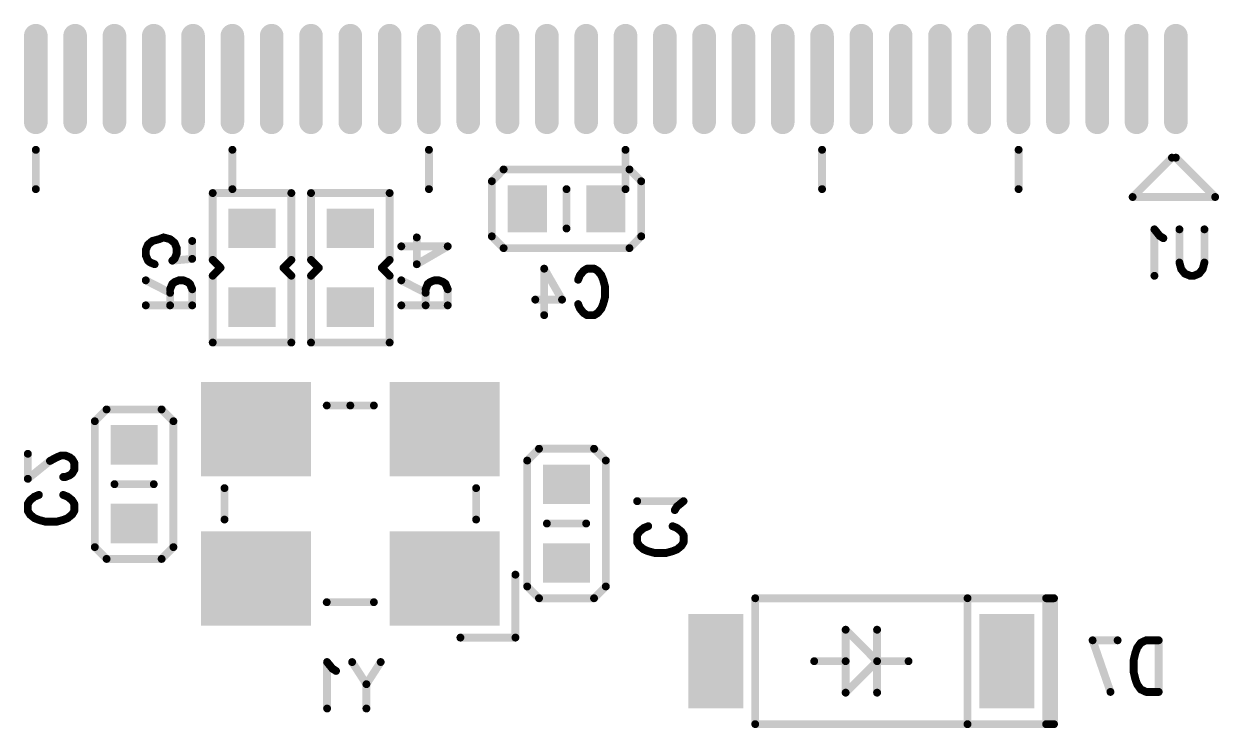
# Model space of a CAD drawing. Extents: x 100 to 156, y 84.7 to 174.
# Drawn here: x 116.1 to 131.3, y 116.15 to 125.1 of the extents above; entities that cross this region are included whole.
import ezdxf

# ---------------------------------------------------------------- set-up
doc = ezdxf.new("R2010")
doc.units = 0
doc.layers.get('0').update_dxf_attribs({"linetype": 'CONTINUOUS'})
doc.layers.add('MASK-BOTTOM_PHO', color=4, linetype='CONTINUOUS')
doc.layers.add('SILK-BOTTOM_PHO', color=5, linetype='CONTINUOUS')

# ---------------------------------------------------------------- blocks, each defined once
blk = doc.blocks.new('SQUARE_10')
blk.add_solid([(0.350012, 0.350012), (0.350012, -0.350012), (-0.350012, 0.350012), (-0.350012, -0.350012)])
blk = doc.blocks.new('SQUARE_16')
blk.add_solid([(0.250062, 0.250062), (0.250062, -0.250062), (-0.250062, 0.250062), (-0.250062, -0.250062)])
blk = doc.blocks.new('SQUARE_48')
blk.add_solid([(0.599948, 0.599948), (0.599948, -0.599948), (-0.599948, 0.599948), (-0.599948, -0.599948)])
blk = doc.blocks.new('ROUND_187')
at = {"const_width": 0.149986}
blk.add_lwpolyline([(-0.074994, 0, 1), (0.074994, 0, 1)], format="xyb", close=True, dxfattribs=at)
blk = doc.blocks.new('ROUND_1')
at = {"const_width": 0.050038}
blk.add_lwpolyline([(-0.025018, 0, 1), (0.025018, 0, 1)], format="xyb", close=True, dxfattribs=at)

msp = doc.modelspace()

# ---------------------------------------------------------------- linework, layer by layer
at = {"layer": 'MASK-BOTTOM_PHO'}
for points, const_width in [([(116.249958, 123.849892), (116.249958, 124.949966)], 0.299974), ([(116.750084, 123.849892), (116.750084, 124.949966)], 0.299974), ([(117.249956, 123.849892), (117.249956, 124.949966)], 0.299974), ([(117.750082, 123.849892), (117.750082, 124.949966)], 0.299974), ([(118.249954, 123.849892), (118.249954, 124.949966)], 0.299974), ([(118.75008, 123.849892), (118.75008, 124.949966)], 0.299974), ([(119.249952, 123.849892), (119.249952, 124.949966)], 0.299974), ([(119.750078, 123.849892), (119.750078, 124.949966)], 0.299974), ([(120.24995, 123.849892), (120.24995, 124.949966)], 0.299974), ([(120.750076, 123.849892), (120.750076, 124.949966)], 0.299974), ([(121.249948, 123.849892), (121.249948, 124.949966)], 0.299974), ([(121.750074, 123.849892), (121.750074, 124.949966)], 0.299974), ([(122.249946, 123.849892), (122.249946, 124.949966)], 0.299974), ([(122.750072, 123.849892), (122.750072, 124.949966)], 0.299974), ([(123.249944, 123.849892), (123.249944, 124.949966)], 0.299974), ([(123.75007, 123.849892), (123.75007, 124.949966)], 0.299974), ([(124.249942, 123.849892), (124.249942, 124.949966)], 0.299974), ([(124.750068, 123.849892), (124.750068, 124.949966)], 0.299974), ([(125.24994, 123.849892), (125.24994, 124.949966)], 0.299974), ([(125.750066, 123.849892), (125.750066, 124.949966)], 0.299974), ([(126.249938, 123.849892), (126.249938, 124.949966)], 0.299974), ([(126.750064, 123.849892), (126.750064, 124.949966)], 0.299974), ([(127.249936, 123.849892), (127.249936, 124.949966)], 0.299974), ([(127.750062, 123.849892), (127.750062, 124.949966)], 0.299974), ([(128.249934, 123.849892), (128.249934, 124.949966)], 0.299974), ([(128.75006, 123.849892), (128.75006, 124.949966)], 0.299974), ([(129.249932, 123.849892), (129.249932, 124.949966)], 0.299974), ([(129.750058, 123.849892), (129.750058, 124.949966)], 0.299974), ([(130.24993, 123.849892), (130.24993, 124.949966)], 0.299974), ([(130.750056, 123.849892), (130.750056, 124.949966)], 0.299974), ([(122.499882, 122.80011), (122.499882, 122.700034)], 0.500124), ([(123.49988, 122.80011), (123.49988, 122.700034)], 0.500124), ([(119.050054, 122.499882), (118.949978, 122.499882)], 0.500124), ([(120.299988, 122.499882), (120.199912, 122.499882)], 0.500124), ([(119.050054, 121.499884), (118.949978, 121.499884)], 0.500124), ([(120.299988, 121.499884), (120.199912, 121.499884)], 0.500124), ([(118.949978, 119.949976), (119.149876, 119.949976)], 1.199896), ([(121.350024, 119.949976), (121.549922, 119.949976)], 1.199896), ([(117.54993, 119.750078), (117.450108, 119.750078)], 0.500124), ([(122.94997, 119.249952), (123.050046, 119.249952)], 0.500124), ([(117.54993, 118.75008), (117.450108, 118.75008)], 0.500124), ([(118.949978, 118.050056), (119.149876, 118.050056)], 1.199896), ([(121.350024, 118.050056), (121.549922, 118.050056)], 1.199896), ([(122.94997, 118.249954), (123.050046, 118.249954)], 0.500124), ([(124.899928, 117.249956), (124.899928, 116.750084)], 0.700024), ([(128.599946, 117.249956), (128.599946, 116.750084)], 0.700024)]:
    msp.add_lwpolyline(points, dxfattribs=dict(at, const_width=const_width))
at = {"layer": 'SILK-BOTTOM_PHO', "const_width": 0.100076}
for points in [[(116.249958, 123.000008), (116.249958, 123.49988)], [(118.75008, 123.000008), (118.75008, 123.49988)], [(121.249948, 123.000008), (121.249948, 123.49988)], [(123.75007, 123.000008), (123.75007, 123.49988)], [(126.249938, 123.000008), (126.249938, 123.49988)], [(128.75006, 123.000008), (128.75006, 123.49988)], [(130.199892, 122.899932), (130.700018, 123.400058)], [(130.750056, 123.400058), (131.249928, 122.899932)], [(122.050048, 123.100084), (122.199908, 123.249944)], [(122.199908, 123.249944), (123.800108, 123.249944)], [(123.800108, 123.249944), (123.949968, 123.100084)], [(122.050048, 122.40006), (122.050048, 123.100084)], [(123.949968, 123.100084), (123.949968, 122.40006)], [(118.49989, 122.94997), (119.499888, 122.94997)], [(118.49989, 122.100086), (118.49989, 122.94997)], [(119.499888, 122.94997), (119.499888, 122.100086)], [(119.750078, 122.94997), (120.750076, 122.94997)], [(119.750078, 122.100086), (119.750078, 122.94997)], [(120.750076, 122.94997), (120.750076, 122.100086)], [(123.000008, 123.000008), (123.000008, 122.499882)], [(131.249928, 122.899932), (130.199892, 122.899932)], [(130.545332, 122.404632), (130.47726, 122.48896)], [(130.47726, 122.48896), (130.47726, 121.89841)], [(130.795522, 122.067066), (130.795522, 122.48896)], [(131.11353, 122.48896), (131.11353, 122.067066)], [(117.73281, 122.340878), (117.676676, 122.295412)], [(117.817138, 122.363738), (117.73281, 122.340878)], [(117.873526, 122.386344), (117.817138, 122.363738)], [(117.957854, 122.363738), (117.873526, 122.386344)], [(118.013988, 122.318272), (117.957854, 122.363738)], [(118.239032, 122.340878), (118.239032, 122.113548)], [(121.095262, 122.045476), (121.095262, 122.386344)], [(122.199908, 122.249946), (122.050048, 122.40006)], [(123.949968, 122.40006), (123.800108, 122.249946)], [(130.590798, 122.376438), (130.545332, 122.404632)], [(117.676676, 122.295412), (117.648482, 122.22734)], [(117.648482, 122.22734), (117.648482, 122.159014)], [(118.042182, 122.249946), (118.013988, 122.318272)], [(118.013988, 122.113548), (118.042182, 122.181874)], [(118.042182, 122.181874), (118.042182, 122.249946)], [(121.488962, 122.272806), (120.898412, 122.272806)], [(121.488962, 122.272806), (121.095262, 122.045476)], [(123.800108, 122.249946), (122.199908, 122.249946)], [(117.648482, 122.159014), (117.676676, 122.090942)], [(117.676676, 122.090942), (117.704616, 122.068082)], [(117.704616, 122.068082), (117.761004, 122.045476)], [(118.239032, 122.113548), (117.986048, 122.090942)], [(117.986048, 122.090942), (118.013988, 122.113548)], [(118.599966, 122.00001), (118.49989, 122.100086)], [(119.499888, 122.100086), (119.400066, 122.00001)], [(119.8499, 122.00001), (119.750078, 122.100086)], [(120.750076, 122.100086), (120.65, 122.00001)], [(130.818128, 121.982738), (130.795522, 122.067066)], [(131.11353, 122.067066), (131.090924, 121.982738)], [(118.49989, 121.899934), (118.599966, 122.00001)], [(118.49989, 121.05005), (118.49989, 121.899934)], [(119.400066, 122.00001), (119.499888, 121.899934)], [(119.499888, 121.899934), (119.499888, 121.05005)], [(119.750078, 121.899934), (119.8499, 122.00001)], [(119.750078, 121.05005), (119.750078, 121.899934)], [(120.65, 122.00001), (120.750076, 121.899934)], [(120.750076, 121.899934), (120.750076, 121.05005)], [(122.715782, 121.989088), (122.943112, 121.595388)], [(122.715782, 121.989088), (122.715782, 121.398538)], [(123.147836, 121.848372), (123.170442, 121.90476)], [(123.170442, 121.90476), (123.215908, 121.960894)], [(123.215908, 121.960894), (123.261374, 121.989088)], [(123.261374, 121.989088), (123.352306, 121.989088)], [(123.352306, 121.989088), (123.397772, 121.960894)], [(123.397772, 121.960894), (123.443238, 121.90476)], [(123.443238, 121.90476), (123.465844, 121.848372)], [(130.863594, 121.926604), (130.818128, 121.982738)], [(130.93192, 121.89841), (130.863594, 121.926604)], [(130.977386, 121.89841), (130.93192, 121.89841)], [(131.045458, 121.926604), (130.977386, 121.89841)], [(131.090924, 121.982738), (131.045458, 121.926604)], [(117.957854, 121.681748), (117.648482, 121.841006)], [(117.986048, 121.79554), (117.957854, 121.727214)], [(117.957854, 121.727214), (117.957854, 121.522744)], [(118.013988, 121.818146), (117.986048, 121.79554)], [(118.070376, 121.841006), (118.013988, 121.818146)], [(118.12651, 121.841006), (118.070376, 121.841006)], [(118.182898, 121.818146), (118.12651, 121.841006)], [(118.210838, 121.79554), (118.182898, 121.818146)], [(118.239032, 121.727214), (118.210838, 121.79554)], [(118.239032, 121.522744), (118.239032, 121.727214)], [(121.207784, 121.681748), (120.898412, 121.841006)], [(121.235978, 121.79554), (121.207784, 121.727214)], [(121.207784, 121.727214), (121.207784, 121.522744)], [(121.264172, 121.818146), (121.235978, 121.79554)], [(121.320306, 121.841006), (121.264172, 121.818146)], [(121.37644, 121.841006), (121.320306, 121.841006)], [(121.432828, 121.818146), (121.37644, 121.841006)], [(121.461022, 121.79554), (121.432828, 121.818146)], [(121.488962, 121.727214), (121.461022, 121.79554)], [(121.488962, 121.522744), (121.488962, 121.727214)], [(123.465844, 121.848372), (123.488704, 121.764044)], [(123.488704, 121.764044), (123.488704, 121.623328)], [(122.943112, 121.595388), (122.602244, 121.595388)], [(123.488704, 121.623328), (123.465844, 121.539)], [(118.239032, 121.522744), (117.648482, 121.522744)], [(121.488962, 121.522744), (120.898412, 121.522744)], [(123.170442, 121.482866), (123.147836, 121.539)], [(123.215908, 121.426478), (123.170442, 121.482866)], [(123.261374, 121.398538), (123.215908, 121.426478)], [(123.397772, 121.426478), (123.352306, 121.398538)], [(123.443238, 121.482866), (123.397772, 121.426478)], [(123.465844, 121.539), (123.443238, 121.482866)], [(123.352306, 121.398538), (123.261374, 121.398538)], [(119.499888, 121.05005), (118.49989, 121.05005)], [(120.750076, 121.05005), (119.750078, 121.05005)], [(117.00002, 120.050052), (117.14988, 120.199912)], [(117.14988, 120.199912), (117.849904, 120.199912)], [(117.849904, 120.199912), (118.000018, 120.050052)], [(120.24995, 120.24995), (119.949976, 120.24995)], [(120.549924, 120.24995), (120.24995, 120.24995)], [(117.00002, 118.450106), (117.00002, 120.050052)], [(118.000018, 120.050052), (118.000018, 118.450106)], [(116.148358, 119.318278), (116.148358, 119.636286)], [(116.514118, 119.59082), (116.42979, 119.545354)], [(116.570252, 119.61368), (116.514118, 119.59082)], [(116.62664, 119.61368), (116.570252, 119.61368)], [(116.682774, 119.59082), (116.62664, 119.61368)], [(116.710968, 119.568214), (116.682774, 119.59082)], [(122.499882, 119.549926), (122.649996, 119.70004)], [(122.649996, 119.70004), (123.35002, 119.70004)], [(123.35002, 119.70004), (123.49988, 119.549926)], [(116.42979, 119.545354), (116.148358, 119.318278)], [(116.739162, 119.522748), (116.710968, 119.568214)], [(116.739162, 119.431816), (116.739162, 119.522748)], [(122.499882, 117.94998), (122.499882, 119.549926)], [(123.49988, 119.549926), (123.49988, 117.94998)], [(116.598446, 119.340884), (116.62664, 119.340884)], [(116.62664, 119.340884), (116.682774, 119.363744)], [(116.682774, 119.363744), (116.710968, 119.38635)], [(116.710968, 119.38635), (116.739162, 119.431816)], [(117.750082, 119.249952), (117.249956, 119.249952)], [(118.650004, 119.199914), (118.650004, 118.800118)], [(121.849896, 119.199914), (121.849896, 118.800118)], [(116.148358, 119.000016), (116.176552, 119.045482)], [(116.148358, 118.909084), (116.148358, 119.000016)], [(116.176552, 119.045482), (116.232686, 119.090948)], [(116.232686, 119.090948), (116.289074, 119.113554)], [(116.598446, 119.113554), (116.65458, 119.090948)], [(116.65458, 119.090948), (116.710968, 119.045482)], [(116.710968, 119.045482), (116.739162, 119.000016)], [(116.739162, 119.000016), (116.739162, 118.909084)], [(124.488956, 119.034052), (123.898406, 119.034052)], [(124.404628, 118.96598), (124.488956, 119.034052)], [(116.176552, 118.863618), (116.148358, 118.909084)], [(116.232686, 118.818152), (116.176552, 118.863618)], [(116.710968, 118.863618), (116.65458, 118.818152)], [(116.739162, 118.909084), (116.710968, 118.863618)], [(124.376688, 118.920514), (124.404628, 118.96598)], [(116.289074, 118.795546), (116.232686, 118.818152)], [(116.373402, 118.772686), (116.289074, 118.795546)], [(116.514118, 118.772686), (116.373402, 118.772686)], [(116.598446, 118.795546), (116.514118, 118.772686)], [(116.65458, 118.818152), (116.598446, 118.795546)], [(122.750072, 118.75008), (123.249944, 118.75008)], [(123.9266, 118.647718), (123.982734, 118.693184)], [(123.982734, 118.693184), (124.039122, 118.71579)], [(124.348494, 118.71579), (124.404628, 118.693184)], [(124.404628, 118.693184), (124.461016, 118.647718)], [(123.898406, 118.602252), (123.9266, 118.647718)], [(123.898406, 118.51132), (123.898406, 118.602252)], [(124.461016, 118.647718), (124.488956, 118.602252)], [(124.488956, 118.602252), (124.488956, 118.51132)], [(117.14988, 118.299992), (117.00002, 118.450106)], [(118.000018, 118.450106), (117.849904, 118.299992)], [(123.9266, 118.465854), (123.898406, 118.51132)], [(123.982734, 118.420388), (123.9266, 118.465854)], [(124.039122, 118.397782), (123.982734, 118.420388)], [(124.12345, 118.374922), (124.039122, 118.397782)], [(124.264166, 118.374922), (124.12345, 118.374922)], [(124.348494, 118.397782), (124.264166, 118.374922)], [(124.404628, 118.420388), (124.348494, 118.397782)], [(124.461016, 118.465854), (124.404628, 118.420388)], [(124.488956, 118.51132), (124.461016, 118.465854)], [(117.849904, 118.299992), (117.14988, 118.299992)], [(122.350022, 117.299994), (122.350022, 118.100094)], [(122.649996, 117.80012), (122.499882, 117.94998)], [(123.49988, 117.94998), (123.35002, 117.80012)], [(123.35002, 117.80012), (122.649996, 117.80012)], [(128.100074, 117.80012), (125.400054, 117.80012)], [(125.400054, 117.80012), (125.400054, 116.19992)], [(128.100074, 116.19992), (128.100074, 117.80012)], [(129.100072, 117.80012), (128.100074, 117.80012)], [(129.100072, 116.19992), (129.100072, 117.80012)], [(129.199894, 117.80012), (129.100072, 117.80012)], [(129.199894, 116.19992), (129.199894, 117.80012)], [(119.949976, 117.750082), (120.549924, 117.750082)], [(126.549912, 116.59997), (126.549912, 117.40007)], [(126.549912, 117.40007), (126.949962, 117.00002)], [(126.949962, 116.59997), (126.949962, 117.40007)], [(121.649998, 117.299994), (122.350022, 117.299994)], [(129.690876, 117.265704), (129.918206, 116.609368)], [(130.009138, 117.265704), (129.690876, 117.265704)], [(130.259074, 117.171978), (130.236468, 117.109494)], [(130.30454, 117.234462), (130.259074, 117.171978)], [(130.372612, 117.265704), (130.30454, 117.234462)], [(130.53187, 117.265704), (130.372612, 117.265704)], [(130.53187, 117.265704), (130.53187, 116.609368)], [(130.236468, 117.109494), (130.213608, 117.015514)], [(130.213608, 117.015514), (130.213608, 116.859304)], [(120.02262, 116.90477), (119.954548, 116.989098)], [(119.954548, 116.989098), (119.954548, 116.398548)], [(120.068086, 116.876576), (120.02262, 116.90477)], [(120.27281, 116.989098), (120.45442, 116.70792)], [(120.636284, 116.989098), (120.45442, 116.70792)], [(126.549912, 117.00002), (126.150116, 117.00002)], [(126.949962, 117.00002), (126.549912, 116.59997)], [(126.949962, 117.00002), (127.350012, 117.00002)], [(130.213608, 116.859304), (130.236468, 116.765578)], [(120.45442, 116.70792), (120.45442, 116.398548)], [(130.236468, 116.765578), (130.259074, 116.703094)], [(130.259074, 116.703094), (130.30454, 116.64061)], [(130.30454, 116.64061), (130.372612, 116.609368)], [(130.372612, 116.609368), (130.53187, 116.609368)], [(125.400054, 116.19992), (128.100074, 116.19992)], [(128.100074, 116.19992), (129.100072, 116.19992)], [(129.100072, 116.19992), (129.199894, 116.19992)]]:
    msp.add_lwpolyline(points, dxfattribs=at)

# ---------------------------------------------------------------- block references
at = {"layer": 'MASK-BOTTOM_PHO'}
for name, p in [('ROUND_187', (116.249958, 124.949966)), ('ROUND_187', (116.750084, 124.949966)), ('ROUND_187', (117.249956, 124.949966)), ('ROUND_187', (117.750082, 124.949966)), ('ROUND_187', (118.249954, 124.949966)), ('ROUND_187', (118.75008, 124.949966)), ('ROUND_187', (119.249952, 124.949966)), ('ROUND_187', (119.750078, 124.949966)), ('ROUND_187', (120.24995, 124.949966)), ('ROUND_187', (120.750076, 124.949966)), ('ROUND_187', (121.249948, 124.949966)), ('ROUND_187', (121.750074, 124.949966)), ('ROUND_187', (122.249946, 124.949966)), ('ROUND_187', (122.750072, 124.949966)), ('ROUND_187', (123.249944, 124.949966)), ('ROUND_187', (123.75007, 124.949966)), ('ROUND_187', (124.249942, 124.949966)), ('ROUND_187', (124.750068, 124.949966)), ('ROUND_187', (125.24994, 124.949966)), ('ROUND_187', (125.750066, 124.949966)), ('ROUND_187', (126.249938, 124.949966)), ('ROUND_187', (126.750064, 124.949966)), ('ROUND_187', (127.249936, 124.949966)), ('ROUND_187', (127.750062, 124.949966)), ('ROUND_187', (128.249934, 124.949966)), ('ROUND_187', (128.75006, 124.949966)), ('ROUND_187', (129.249932, 124.949966)), ('ROUND_187', (129.750058, 124.949966)), ('ROUND_187', (130.24993, 124.949966)), ('ROUND_187', (130.750056, 124.949966)), ('ROUND_187', (116.249958, 123.849892)), ('ROUND_187', (116.750084, 123.849892)), ('ROUND_187', (117.249956, 123.849892)), ('ROUND_187', (117.750082, 123.849892)), ('ROUND_187', (118.249954, 123.849892)), ('ROUND_187', (118.75008, 123.849892)), ('ROUND_187', (119.249952, 123.849892)), ('ROUND_187', (119.750078, 123.849892)), ('ROUND_187', (120.24995, 123.849892)), ('ROUND_187', (120.750076, 123.849892)), ('ROUND_187', (121.249948, 123.849892)), ('ROUND_187', (121.750074, 123.849892)), ('ROUND_187', (122.249946, 123.849892)), ('ROUND_187', (122.750072, 123.849892)), ('ROUND_187', (123.249944, 123.849892)), ('ROUND_187', (123.75007, 123.849892)), ('ROUND_187', (124.249942, 123.849892)), ('ROUND_187', (124.750068, 123.849892)), ('ROUND_187', (125.24994, 123.849892)), ('ROUND_187', (125.750066, 123.849892)), ('ROUND_187', (126.249938, 123.849892)), ('ROUND_187', (126.750064, 123.849892)), ('ROUND_187', (127.249936, 123.849892)), ('ROUND_187', (127.750062, 123.849892)), ('ROUND_187', (128.249934, 123.849892)), ('ROUND_187', (128.75006, 123.849892)), ('ROUND_187', (129.249932, 123.849892)), ('ROUND_187', (129.750058, 123.849892)), ('ROUND_187', (130.24993, 123.849892)), ('ROUND_187', (130.750056, 123.849892)), ('SQUARE_16', (122.499882, 122.80011)), ('SQUARE_16', (123.49988, 122.80011)), ('SQUARE_16', (122.499882, 122.700034)), ('SQUARE_16', (123.49988, 122.700034)), ('SQUARE_16', (118.949978, 122.499882)), ('SQUARE_16', (119.050054, 122.499882)), ('SQUARE_16', (120.199912, 122.499882)), ('SQUARE_16', (120.299988, 122.499882)), ('SQUARE_16', (118.949978, 121.499884)), ('SQUARE_16', (119.050054, 121.499884)), ('SQUARE_16', (120.199912, 121.499884)), ('SQUARE_16', (120.299988, 121.499884)), ('SQUARE_48', (118.949978, 119.949976)), ('SQUARE_48', (119.149876, 119.949976)), ('SQUARE_48', (121.350024, 119.949976)), ('SQUARE_48', (121.549922, 119.949976)), ('SQUARE_16', (117.450108, 119.750078)), ('SQUARE_16', (117.54993, 119.750078)), ('SQUARE_16', (122.94997, 119.249952)), ('SQUARE_16', (123.050046, 119.249952)), ('SQUARE_16', (117.450108, 118.75008)), ('SQUARE_16', (117.54993, 118.75008)), ('SQUARE_48', (118.949978, 118.050056)), ('SQUARE_48', (119.149876, 118.050056)), ('SQUARE_48', (121.350024, 118.050056)), ('SQUARE_48', (121.549922, 118.050056)), ('SQUARE_16', (122.94997, 118.249954)), ('SQUARE_16', (123.050046, 118.249954)), ('SQUARE_10', (124.899928, 117.249956)), ('SQUARE_10', (128.599946, 117.249956)), ('SQUARE_10', (124.899928, 116.750084)), ('SQUARE_10', (128.599946, 116.750084))]:
    msp.add_blockref(name, p, dxfattribs=at)
at = {"layer": 'SILK-BOTTOM_PHO'}
for p in [(116.249958, 123.49988), (118.75008, 123.49988), (121.249948, 123.49988), (123.75007, 123.49988), (126.249938, 123.49988), (128.75006, 123.49988), (130.700018, 123.400058), (130.750056, 123.400058), (122.199908, 123.249944), (123.800108, 123.249944), (122.050048, 123.100084), (123.949968, 123.100084), (116.249958, 123.000008), (118.49989, 122.94997), (118.49989, 122.94997), (118.75008, 123.000008), (119.499888, 122.94997), (119.750078, 122.94997), (119.750078, 122.94997), (120.750076, 122.94997), (121.249948, 123.000008), (123.000008, 123.000008), (123.75007, 123.000008), (126.249938, 123.000008), (128.75006, 123.000008), (130.199892, 122.899932), (131.249928, 122.899932), (123.000008, 122.499882), (130.47726, 122.48896), (130.795522, 122.48896), (131.11353, 122.48896), (117.73281, 122.340878), (117.817138, 122.363738), (117.873526, 122.386344), (117.957854, 122.363738), (118.239032, 122.340878), (121.095262, 122.386344), (122.050048, 122.40006), (123.949968, 122.40006), (130.545332, 122.404632), (130.590798, 122.376438), (117.648482, 122.22734), (117.676676, 122.295412), (118.013988, 122.318272), (118.042182, 122.249946), (118.042182, 122.181874), (120.898412, 122.272806), (121.488962, 122.272806), (121.488962, 122.272806), (122.199908, 122.249946), (122.199908, 122.249946), (123.800108, 122.249946), (117.648482, 122.159014), (117.676676, 122.090942), (117.704616, 122.068082), (117.761004, 122.045476), (117.986048, 122.090942), (118.013988, 122.113548), (118.239032, 122.113548), (118.49989, 122.100086), (119.499888, 122.100086), (119.750078, 122.100086), (120.750076, 122.100086), (121.095262, 122.045476), (130.795522, 122.067066), (131.11353, 122.067066), (118.49989, 121.899934), (118.599966, 122.00001), (119.400066, 122.00001), (119.499888, 121.899934), (119.750078, 121.899934), (119.8499, 122.00001), (120.65, 122.00001), (120.750076, 121.899934), (122.715782, 121.989088), (122.715782, 121.989088), (123.170442, 121.90476), (123.215908, 121.960894), (123.261374, 121.989088), (123.352306, 121.989088), (123.397772, 121.960894), (123.443238, 121.90476), (130.47726, 121.89841), (130.818128, 121.982738), (130.863594, 121.926604), (130.93192, 121.89841), (130.977386, 121.89841), (131.045458, 121.926604), (131.090924, 121.982738), (117.648482, 121.841006), (117.957854, 121.727214), (117.986048, 121.79554), (118.013988, 121.818146), (118.070376, 121.841006), (118.12651, 121.841006), (118.182898, 121.818146), (118.210838, 121.79554), (118.239032, 121.727214), (120.898412, 121.841006), (121.207784, 121.727214), (121.235978, 121.79554), (121.264172, 121.818146), (121.320306, 121.841006), (121.37644, 121.841006), (121.432828, 121.818146), (121.461022, 121.79554), (121.488962, 121.727214), (123.147836, 121.848372), (123.465844, 121.848372), (123.488704, 121.764044), (117.957854, 121.681748), (121.207784, 121.681748), (122.602244, 121.595388), (122.943112, 121.595388), (123.488704, 121.623328), (117.648482, 121.522744), (117.957854, 121.522744), (118.239032, 121.522744), (118.239032, 121.522744), (120.898412, 121.522744), (121.207784, 121.522744), (121.488962, 121.522744), (121.488962, 121.522744), (123.147836, 121.539), (123.170442, 121.482866), (123.215908, 121.426478), (123.397772, 121.426478), (123.443238, 121.482866), (123.465844, 121.539), (122.715782, 121.398538), (123.261374, 121.398538), (123.352306, 121.398538), (118.49989, 121.05005), (119.499888, 121.05005), (119.750078, 121.05005), (120.750076, 121.05005), (117.14988, 120.199912), (117.849904, 120.199912), (119.949976, 120.24995), (120.24995, 120.24995), (120.549924, 120.24995), (117.00002, 120.050052), (117.00002, 120.050052), (118.000018, 120.050052), (116.148358, 119.636286), (116.514118, 119.59082), (116.570252, 119.61368), (116.62664, 119.61368), (116.682774, 119.59082), (122.649996, 119.70004), (123.35002, 119.70004), (116.42979, 119.545354), (116.710968, 119.568214), (116.739162, 119.522748), (122.499882, 119.549926), (123.49988, 119.549926), (116.148358, 119.318278), (116.598446, 119.340884), (116.62664, 119.340884), (116.682774, 119.363744), (116.710968, 119.38635), (116.739162, 119.431816), (117.249956, 119.249952), (117.750082, 119.249952), (118.650004, 119.199914), (121.849896, 119.199914), (116.148358, 119.000016), (116.176552, 119.045482), (116.232686, 119.090948), (116.232686, 119.090948), (116.289074, 119.113554), (116.598446, 119.113554), (116.65458, 119.090948), (116.710968, 119.045482), (116.739162, 119.000016), (123.898406, 119.034052), (124.488956, 119.034052), (116.148358, 118.909084), (116.176552, 118.863618), (116.710968, 118.863618), (116.739162, 118.909084), (124.376688, 118.920514), (124.404628, 118.96598), (116.232686, 118.818152), (116.232686, 118.818152), (116.289074, 118.795546), (116.373402, 118.772686), (116.514118, 118.772686), (116.598446, 118.795546), (116.65458, 118.818152), (118.650004, 118.800118), (121.849896, 118.800118), (122.750072, 118.75008), (123.249944, 118.75008), (123.982734, 118.693184), (124.039122, 118.71579), (124.348494, 118.71579), (124.404628, 118.693184), (123.898406, 118.602252), (123.9266, 118.647718), (124.461016, 118.647718), (124.488956, 118.602252), (117.00002, 118.450106), (118.000018, 118.450106), (123.898406, 118.51132), (123.9266, 118.465854), (123.982734, 118.420388), (124.039122, 118.397782), (124.12345, 118.374922), (124.264166, 118.374922), (124.348494, 118.397782), (124.404628, 118.420388), (124.461016, 118.465854), (124.488956, 118.51132), (117.14988, 118.299992), (117.849904, 118.299992), (122.350022, 118.100094), (122.499882, 117.94998), (123.49988, 117.94998), (123.49988, 117.94998), (122.649996, 117.80012), (123.35002, 117.80012), (125.400054, 117.80012), (128.100074, 117.80012), (128.100074, 117.80012), (129.100072, 117.80012), (129.100072, 117.80012), (129.199894, 117.80012), (119.949976, 117.750082), (120.549924, 117.750082), (126.549912, 117.40007), (126.949962, 117.40007), (121.649998, 117.299994), (122.350022, 117.299994), (129.690876, 117.265704), (129.690876, 117.265704), (130.009138, 117.265704), (130.259074, 117.171978), (130.30454, 117.234462), (130.372612, 117.265704), (130.53187, 117.265704), (130.53187, 117.265704), (130.213608, 117.015514), (130.236468, 117.109494), (119.954548, 116.989098), (120.02262, 116.90477), (120.068086, 116.876576), (120.27281, 116.989098), (120.636284, 116.989098), (126.150116, 117.00002), (126.549912, 117.00002), (126.949962, 117.00002), (126.949962, 117.00002), (127.350012, 117.00002), (130.213608, 116.859304), (120.45442, 116.70792), (120.45442, 116.70792), (130.236468, 116.765578), (130.259074, 116.703094), (126.549912, 116.59997), (126.549912, 116.59997), (126.949962, 116.59997), (129.918206, 116.609368), (130.30454, 116.64061), (130.372612, 116.609368), (130.53187, 116.609368), (130.53187, 116.609368), (119.954548, 116.398548), (120.45442, 116.398548), (125.400054, 116.19992), (125.400054, 116.19992), (128.100074, 116.19992), (128.100074, 116.19992), (129.100072, 116.19992), (129.100072, 116.19992), (129.199894, 116.19992)]:
    msp.add_blockref('ROUND_1', p, dxfattribs=at)

doc.saveas('drawing.dxf')
